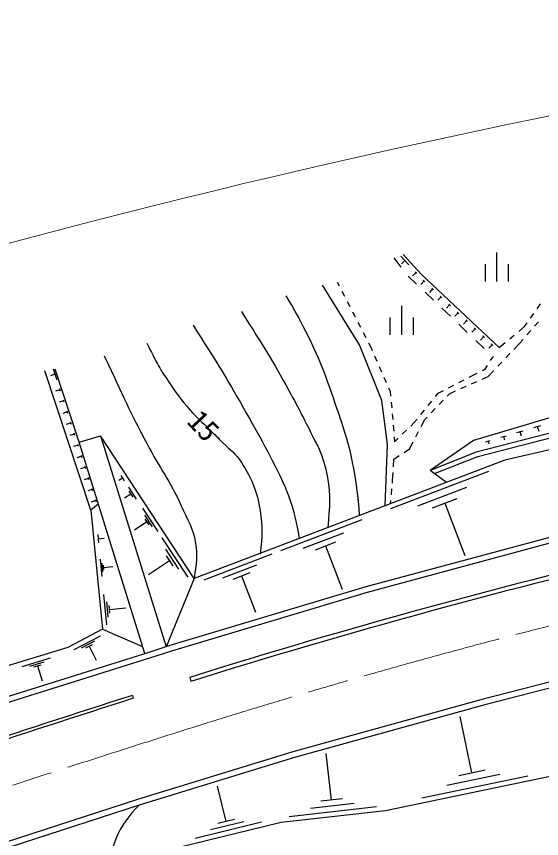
# Model space of a CAD drawing. Units: millimetres, scale not verified. Extents: x 40000 to 680000, y 20000 to 380000.
# Drawn here: x 97982 to 143052, y 272588 to 343196 of the extents above; entities that cross this region are included whole.
import ezdxf
from ezdxf.enums import TextEntityAlignment as Align

# ---------------------------------------------------------------- set-up
doc = ezdxf.new("R2010")
doc.units = ezdxf.units.MM
doc.header["$LTSCALE"] = 1000
doc.linetypes.add('CHAIN', pattern=[18.5, 12, -1.5, 3.5, -1.5])
for name, color, linetype, lineweight in [('M-BGD', 7, 'Continuous', 25), ('M-BMK', 2, 'CHAIN', 13), ('M-STR-HTXT', 7, 'Continuous', 13)]:
    doc.layers.add(name, color=color, linetype=linetype, lineweight=lineweight)
doc.styles.add('ＭＳ ゴシック', font='')
doc.styles.get('ＭＳ ゴシック').set_extended_font_data('MS Gothic')

msp = doc.modelspace()

# ---------------------------------------------------------------- linework, layer by layer
at = {"layer": 'M-BGD'}
for p, q in [((139199, 322921), (139199, 320421)), ((130371, 322452), (130967, 321649)), ((130987, 322593), (131657, 321852)), ((131322, 322222), (131025, 321954)), ((138199, 321921), (138199, 320421)), ((140199, 321921), (140199, 320421)), ((131603, 320881), (132329, 320193)), ((132261, 321184), (131964, 320916)), ((132194, 321258), (132328, 321110)), ((125503, 320385), (125672, 320058)), ((132966, 320476), (132693, 320184)), ((132893, 320545), (133039, 320408)), ((133623, 319861), (133769, 319724)), ((125900, 319613), (126129, 319169)), ((133054, 319505), (133780, 318817)), ((133696, 319792), (133422, 319500)), ((134353, 319177), (134498, 319040)), ((126358, 318724), (126587, 318280)), ((134425, 319108), (134152, 318817)), ((135082, 318493), (135228, 318356)), ((142670, 318094), (142958, 318503)), ((126816, 317835), (127045, 317391)), ((131039, 318341), (131039, 315841)), ((134505, 318129), (135231, 317441)), ((135155, 318425), (134882, 318133)), ((135885, 317741), (135611, 317449)), ((135812, 317809), (135958, 317672)), ((130039, 317341), (130039, 315841)), ((132039, 317341), (132039, 315841)), ((136614, 317057), (136341, 316765)), ((136541, 317125), (136687, 316988)), ((142094, 317277), (142382, 317685)), ((127273, 316946), (127502, 316501)), ((135957, 316753), (136682, 316064)), ((137344, 316373), (137070, 316081)), ((137271, 316441), (137417, 316305)), ((141089, 316149), (141602, 316579)), ((141602, 316579), (141806, 316868)), ((142455, 316590), (142784, 316967)), ((127731, 316057), (127960, 315612)), ((138074, 315689), (137800, 315397)), ((138001, 315758), (138147, 315621)), ((140322, 315506), (140705, 315828)), ((141797, 315837), (142126, 316214)), ((128189, 315168), (128357, 314840)), ((137408, 315376), (138133, 314688)), ((138803, 315005), (138530, 314713)), ((138730, 315074), (138876, 314937)), ((139426, 314755), (139939, 315185)), ((140679, 314602), (141157, 315106)), ((141157, 315106), (141468, 315461)), ((128357, 314840), (128503, 314510)), ((139990, 313877), (140334, 314240)), ((128706, 314053), (128908, 313596)), ((138680, 313648), (138886, 313975)), ((138859, 314000), (138886, 313975)), ((139301, 313152), (139646, 313515)), ((101134, 312942), (101441, 311990)), ((103351, 306634), (101297, 312900)), ((129110, 313139), (129313, 312681)), ((137974, 312779), (138207, 312898)), ((138207, 312898), (138413, 313225)), ((104380, 300785), (100408, 312760)), ((101287, 312466), (100907, 312343)), ((129515, 312224), (129717, 311767)), ((136852, 312204), (137295, 312430)), ((137295, 312430), (137529, 312550)), ((137960, 312053), (138478, 312286)), ((138478, 312286), (138957, 312790)), ((135071, 311294), (135516, 311521)), ((135962, 311749), (136407, 311976)), ((136136, 311233), (136592, 311438)), ((137048, 311643), (137504, 311848)), ((101717, 311133), (101336, 311010)), ((101686, 311228), (101748, 311038)), ((129919, 311310), (130065, 310980)), ((130065, 310980), (130101, 310571)), ((133943, 310545), (134183, 310840)), ((134183, 310840), (134626, 311066)), ((134961, 310587), (135162, 310795)), ((135162, 310795), (135680, 311028)), ((102024, 310181), (101643, 310059)), ((101993, 310276), (102054, 310086)), ((130144, 310073), (130188, 309575)), ((133312, 309770), (133627, 310158)), ((134265, 309869), (134613, 310228)), ((102300, 309325), (102361, 309134)), ((132680, 308995), (132996, 309382)), ((133570, 309150), (133918, 309510)), ((102330, 309229), (101950, 309107)), ((130231, 309076), (130274, 308578)), ((132124, 308313), (132364, 308607)), ((132715, 307987), (133021, 308584)), ((133021, 308584), (133222, 308791)), ((102637, 308278), (102256, 308155)), ((102606, 308373), (102668, 308183)), ((130318, 308080), (130361, 307582)), ((131820, 308017), (132124, 308313)), ((142379, 307892), (142992, 308076)), ((142686, 307984), (142808, 307575)), ((102944, 307326), (102563, 307203)), ((102913, 307421), (102974, 307231)), ((103351, 306634), (105185, 307170)), ((113233, 294922), (105185, 307170)), ((105185, 307170), (110834, 289060)), ((131103, 307320), (131461, 307668)), ((132258, 307098), (132486, 307543)), ((139572, 307053), (140019, 307187)), ((140936, 307461), (141464, 307619)), ((141200, 307540), (141305, 307188)), ((103220, 306469), (103281, 306279)), ((108993, 288471), (103351, 306634)), ((130404, 307084), (130440, 306675)), ((130440, 306675), (130744, 306971)), ((131723, 306057), (132029, 306653)), ((138281, 306667), (138652, 306778)), ((138467, 306723), (138540, 306476)), ((139795, 307120), (139884, 306822)), ((103250, 306374), (102870, 306251)), ((131260, 305750), (131723, 306057)), ((103557, 305422), (103177, 305300)), ((103527, 305517), (103588, 305327)), ((130342, 304520), (130381, 305168)), ((130381, 305168), (130844, 305474)), ((103864, 304470), (103483, 304348)), ((103833, 304566), (103895, 304375)), ((106934, 303780), (107235, 303322)), ((130102, 300921), (138541, 304137)), ((130272, 303374), (130311, 304021)), ((134881, 303170), (133492, 304208)), ((104171, 303519), (103790, 303396)), ((104140, 303614), (104201, 303424)), ((107084, 303551), (106779, 303350)), ((130249, 303108), (130272, 303374)), ((104477, 302567), (104097, 302444)), ((104447, 302662), (104508, 302472)), ((107601, 302764), (108267, 301751)), ((107632, 302422), (107965, 301915)), ((130163, 302112), (130206, 302610)), ((132426, 301163), (136645, 302770)), ((104784, 301615), (104403, 301492)), ((104753, 301710), (104815, 301520)), ((107799, 302169), (107259, 301814)), ((130096, 301347), (130119, 301613)), ((133695, 301002), (135805, 301806)), ((108788, 300958), (110104, 298956)), ((134750, 301404), (136465, 296903)), ((108984, 300369), (109642, 299368)), ((109179, 299781), (108111, 299079)), ((109015, 300031), (109344, 299531)), ((120669, 297327), (127647, 299986)), ((105056, 297977), (104986, 298700)), ((122591, 297526), (126080, 298856)), ((105021, 298339), (105503, 298386)), ((110453, 298424), (112680, 295036)), ((123640, 297393), (125385, 298058)), ((110784, 297429), (111897, 295735)), ((124512, 297726), (125931, 294004)), ((105337, 295101), (105191, 296596)), ((110836, 296857), (111393, 296010)), ((114084, 294818), (119926, 297044)), ((105400, 295485), (105327, 296232)), ((105482, 295681), (105445, 296055)), ((105463, 295868), (106261, 295946)), ((111115, 296433), (109307, 295246)), ((115693, 294985), (118614, 296098)), ((116572, 294873), (118032, 295430)), ((117302, 295152), (118489, 292036)), ((113233, 294922), (110834, 289060)), ((105744, 290932), (105489, 293546)), ((105854, 291603), (105727, 292910)), ((105997, 291947), (105933, 292600)), ((105965, 292273), (107359, 292410)), ((105377, 290570), (108801, 289089)), ((102927, 288836), (105191, 290001)), ((103571, 288976), (104703, 289559)), ((103931, 288971), (104497, 289262)), ((104214, 289117), (104836, 287909)), ((111146, 289160), (109251, 288552)), ((98472, 287379), (100908, 288120)), ((111299, 288684), (109403, 288076)), ((99131, 287402), (100348, 287772)), ((99484, 287332), (100093, 287517)), ((99789, 287425), (100184, 286126)), ((112850, 286434), (112958, 286088)), ((107929, 284886), (108009, 284637)), ((137078, 278220), (136067, 283081)), ((125031, 275891), (124578, 279890)), ((138217, 278457), (135939, 277983)), ((141888, 277952), (132773, 276056)), ((139483, 278086), (134926, 277138)), ((115975, 274055), (115238, 277097)), ((126962, 275604), (123214, 275179)), ((125969, 275997), (124094, 275785)), ((128893, 275316), (121396, 274466)), ((119011, 273986), (113308, 272604)), ((117493, 274021), (114642, 273330)), ((116688, 274228), (115262, 273883))]:
    msp.add_line(p, q, dxfattribs=at)
for points in [[(131167, 322756), (132711, 321048), (139426, 314755)], [(129632, 301170), (129843, 306429), (129352, 310219), (127422, 314981), (124263, 320128)], [(133868, 303927), (137578, 305402), (157665, 310577), (173258, 313803), (187133, 316405)], [(187641, 315288), (170114, 312043), (139889, 305079), (113233, 294922)], [(173181, 314196), (157575, 310967), (137454, 305783), (133492, 304208)], [(155944, 312365), (137221, 306768), (133492, 304208)], [(188452, 308026), (167534, 303937), (144705, 298715), (127960, 294196), (111155, 289163)], [(188532, 307532), (167638, 303448), (144826, 298230), (128097, 293715), (111299, 288684)], [(105005, 301310), (104380, 300785), (105377, 290570)], [(190255, 296032), (173430, 292965), (152305, 288227), (138048, 284565), (121717, 280023), (108369, 275933)], [(190330, 295538), (173530, 292475), (152422, 287741), (138177, 284082), (121858, 279543), (108516, 275455)], [(105377, 290570), (102394, 288990), (86303, 284095)], [(109254, 288553), (96931, 284686), (86526, 281233), (77621, 278217)], [(111797, 271826), (120710, 273986), (129670, 275002), (145155, 278224), (163576, 282982), (180806, 286290), (192067, 288223)], [(109403, 288076), (97085, 284210), (86685, 280759), (77781, 277744)], [(108362, 275930), (91357, 270423), (88104, 260680), (88347, 258014), (84966, 256783)], [(108516, 275455), (91755, 270026), (88634, 260343), (88880, 257676), (85137, 256314)]]:
    msp.add_lwpolyline(points, dxfattribs=at)
for centre, radius, start, end in [((284259, -260367), 573038, 98.88347, 107.405), ((284259, -260367), 572675, 98.88347, 107.405), ((613395, -1293683), 1657520, 107.75533, 108.82124), ((613395, -1293683), 1657259, 107.75533, 108.82124), ((114268, 269334), 8399, 133.22571, 181.57589)]:
    msp.add_arc(centre, radius, start, end, dxfattribs=at)
for points, knots in [([(121100, 319208), (121951, 317812), (122170, 317371), (122793, 316160), (124178, 313467), (124689, 311827), (125672, 308963), (126269, 307222), (126558, 306222), (126898, 304413), (127196, 302831), (127256, 302243), (127409, 300323)], [0, 0, 0, 0, 1, 1, 1, 2, 2, 2, 3, 3, 3, 4, 4, 4, 4]), ([(117290, 317853), (119308, 314646), (119896, 313779), (121375, 311058), (122260, 309431), (122727, 308503), (123555, 306846), (123770, 306416), (123917, 306186), (124089, 305737), (124399, 304927), (124509, 304446), (124676, 303594), (124999, 301944), (124849, 301224), (124697, 299290)], [0, 0, 0, 0, 1, 1, 1, 2, 2, 2, 3, 3, 3, 4, 4, 4, 5, 5, 5, 5]), ([(113141, 316668), (115146, 313527), (115697, 312667), (117206, 310027), (118706, 307406), (119550, 305934), (120846, 303206), (121130, 302607), (121251, 302254), (121470, 301629), (121906, 300390), (121958, 299900), (122253, 298358)], [0, 0, 0, 0, 1, 1, 1, 2, 2, 2, 3, 3, 3, 4, 4, 4, 4]), ([(109162, 315144), (109965, 313563), (110197, 313070), (111024, 311842), (111697, 310843), (112107, 310303), (112887, 309386), (113489, 308678), (113913, 308361), (114570, 307703), (115004, 307269), (115253, 307032), (115681, 306592), (116317, 305939), (116810, 305675), (117290, 304899), (118203, 303421), (118625, 302467), (118898, 300750), (119127, 299313), (119087, 298645), (118898, 297025)], [0, 0, 0, 0, 1, 1, 1, 2, 2, 2, 3, 3, 3, 4, 4, 4, 5, 5, 5, 6, 6, 6, 7, 7, 7, 7]), ([(105521, 314043), (107216, 310387), (107658, 309383), (109189, 306479), (110294, 304384), (111150, 303332), (112125, 301174), (112676, 299953), (113148, 299293), (113340, 297968), (113511, 296789), (113443, 296229), (113233, 294922)], [0, 0, 0, 0, 1, 1, 1, 2, 2, 2, 3, 3, 3, 4, 4, 4, 4])]:
    msp.add_open_spline(points, degree=3, knots=knots, dxfattribs=at)
at = {"layer": 'M-BMK'}
for centre, radius, start, end in [((282955, -256042), 564338, 100.98023, 107.43961), ((632178, -1360884), 1723058, 107.50773, 108.66461)]:
    msp.add_arc(centre, radius, start, end, dxfattribs=at)
at = {"layer": 'M-STR-HTXT'}
msp.add_arc((296363, -417315), 767297, 82.89902, 107.53223, dxfattribs=at)

# ---------------------------------------------------------------- texts
at = {"layer": 'M-BGD', "style": 'ＭＳ ゴシック'}
msp.add_text('15', height=1833, rotation=313.429, dxfattribs=at).set_placement((112124, 307942), align=Align.BOTTOM_LEFT)

doc.saveas('drawing.dxf')
